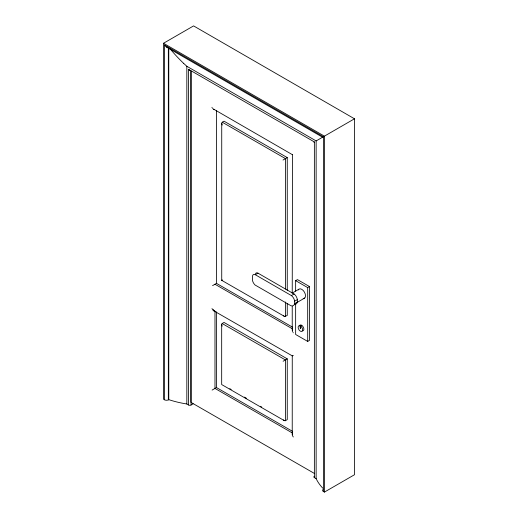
<?xml version="1.0" encoding="UTF-8"?>
<svg xmlns="http://www.w3.org/2000/svg" width="518" height="518" viewBox="0 0 518 518"><rect width="100%" height="100%" fill="white"/><g stroke="black" fill="none" stroke-linecap="round" stroke-linejoin="round"><path stroke-width="0.78" d="M287.263 303.367L287.263 315.449L284.712 316.543L221.73 280.348L221.73 123.336L222.093 122.313L224.016 121.18L287.263 157.595L287.263 290.481M221.678 324.559L222.015 323.62L224.016 322.436L287.263 358.857L287.263 419.625L285.243 420.778L284.259 420.597L221.678 384.557L221.678 324.559L222.151 326.152M292.521 331.688L292.359 329.798M293.292 436.985L292.359 435.45L292.359 433.98M213.481 309.421L213.403 309.719A1.593 0.919 -60.1 0 0 213.882 310.839L214.646 310.735M287.263 157.595L283.022 160.049M292.521 154.565L292.23 292.573M216.485 110.587L216.485 283.372L212.561 285.645M295.642 291.097L295.642 280.652L297.449 279.61L309.492 286.545L309.492 340.371L307.692 341.414L295.642 334.479L295.642 303.949M292.094 293.149L298.789 289.271M307.692 341.414L307.692 287.594L309.492 286.545M297.351 302.298L304.72 298.031M301.411 325.207L299.818 325.738A3.192 1.845 59.9 0 0 298.556 329.021A3.192 1.845 59.9 0 0 302.253 331.151A3.192 1.845 59.9 0 0 300.99 326.411L300.66 326.172L301.858 325.479M216.485 311.836L216.485 387.555L212.115 390.08M287.263 358.857L283.113 361.253M293.292 355.38L292.262 355.976L292.23 434.634M193.13 403.813L191.071 405.005A1.755 1.01 0 0 1 188.591 405.005L186.823 403.982A75.188 43.408 0 0 1 168.777 399.643L168.201 399.961A2.849 1.645 0 0 1 164.523 399.792L163.513 399.21L163.513 43.266L193.59 25.9L354.487 118.79L354.487 474.734L324.41 492.1L323.4 491.517A2.849 1.645 0 0 1 322.895 489.594M313.856 142.249L314.374 141.951L188.591 69.334L188.591 405.005M322.856 488.241A75.188 43.408 0 0 1 316.142 478.645L316.142 140.928L323.4 136.739L164.523 45.008L164.523 399.792M163.513 43.266L324.41 136.156L354.487 118.79M297.345 302.046L294.638 303.613A6.883 3.976 60 0 1 290.961 305.73L255.102 285.029A5.497 3.173 60 0 1 252.531 280.581L252.531 276.301A4.079 2.35 60 0 1 255.277 274.715L257.983 273.154L294.094 293.997A5.484 3.166 60 0 1 297.345 299.624L297.345 302.046A6.883 3.976 60 0 1 295.7 304.189M255.277 274.715L291.388 295.564L294.094 293.997M294.638 303.613L294.638 301.185L297.345 299.624M292.359 154.662L212.561 108.521M292.359 355.918L213.701 310.774M211.979 308.553L213.157 310.424L214.536 310.671M168.201 47.475L166.31 46.989L164.523 45.008M214.4 109.583L213.481 109.389M166.705 47.229L322.572 137.218M183.689 63.397L186.823 66.272L316.142 140.928M222.241 122.203L285.489 158.625L285.489 289.089M295.642 280.652L307.692 287.594M216.485 283.372L292.696 327.259M214.983 284.246L292.592 328.93M222.151 323.517L285.399 359.932L285.399 420.707M229.798 388.688L231.183 389.491M244.392 397.092L246.477 398.29M260.379 406.3L261.765 407.096M216.485 387.555L292.696 431.436M292.592 433.113L214.983 388.422L214.983 311.091M314.374 473.433L190.896 402.331L190.896 70.849L189.601 70.493L188.591 69.334M314.219 476.295A1.755 1.01 0 0 0 314.374 477.622L316.142 478.645M284.259 316.356L283.385 315.579M284.259 420.597L283.45 419.878M293 332.472L293.292 332.809M222.248 125.052L221.73 123.336M211.979 107.297L212.115 107.718M324.41 136.156L324.41 492.1M323.4 136.739L323.4 491.517M314.374 141.951L314.374 477.622M300.66 326.133L300.66 328.606L300.207 328.341L300.207 325.874M292.23 306.274L292.23 330.458M285.489 301.975L285.489 316.472M191.071 71.575L191.071 405.005M186.823 66.272L186.823 403.982M168.777 47.98L168.777 399.643M168.344 48.232L168.344 399.896M183.683 63.403A135.716 110.813 60 0 1 170.208 48.912M302.188 330.749A3.192 1.845 59.9 0 0 303.865 329.195A3.192 1.845 59.9 0 0 302.188 325.718L301.023 325.045A3.192 1.845 59.9 0 0 299.423 325.964M298.29 289.957A5.316 3.076 59.9 0 1 304.442 292.158A5.316 3.076 59.9 0 1 303.166 298.491M294.943 304.344A6.883 3.976 60 0 1 294.535 304.344M255.484 273.685A4.079 2.35 60 0 1 257.983 273.154M291.388 295.564A5.484 3.166 60 0 1 294.638 301.185M221.749 280.342L222.248 280.05L221.749 280.342"/></g></svg>
